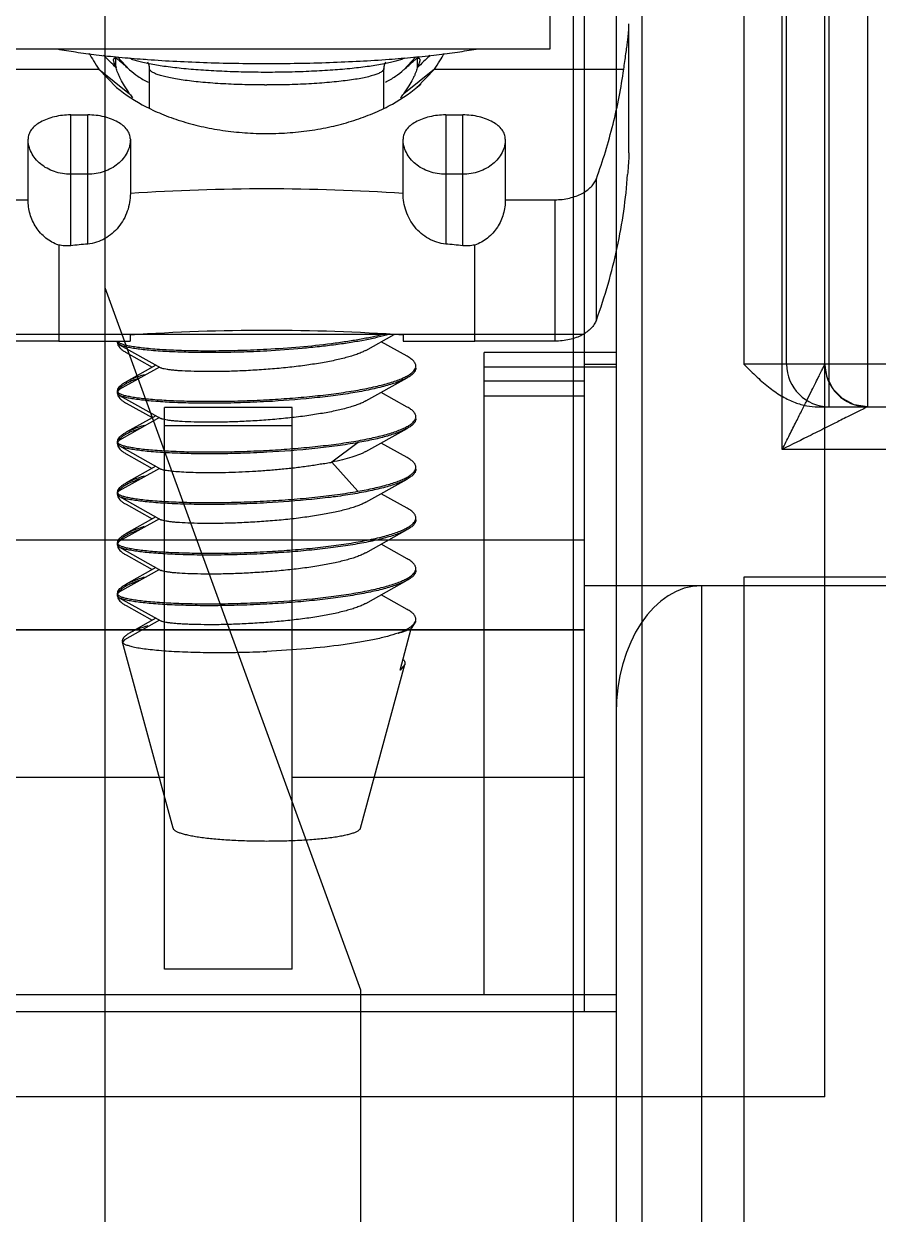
# Model space of a CAD drawing. Header units: millimetres. Extents: x 12 to 87, y 10 to 126.
# Drawn here: x 17.77 to 27.79, y 36.88 to 50.85 of the extents above; entities that cross this region are included whole.
import ezdxf

# ---------------------------------------------------------------- set-up
doc = ezdxf.new("R2010")
doc.units = ezdxf.units.MM
doc.header["$LTSCALE"] = 8.881126
doc.layers.get('0').update_dxf_attribs({"linetype": 'CONTINUOUS'})

msp = doc.modelspace()

# ---------------------------------------------------------------- linework, layer by layer
at = {"color": 7}
for p, q in [((23.943, 50.556), (23.943, 74.356)), ((24.343, 60.956), (24.343, 39.256)), ((27.168, 38.256), (27.168, 60.956)), ((24.718, 59.556), (24.718, 18.256)), ((26.218, 59.556), (26.218, 46.856)), ((26.718, 46.856), (26.718, 59.556)), ((18.718, 57.356), (18.718, 18.256)), ((25.018, 57.356), (25.018, 9.756)), ((26.668, 45.856), (26.668, 57.356)), ((27.218, 46.356), (27.218, 57.356)), ((27.668, 57.356), (27.668, 46.356)), ((24.218, 17.756), (24.218, 56.356)), ((24.868, 49.335), (24.868, 50.82)), ((16.193, 50.556), (23.943, 50.556)), ((18.851, 50.446), (18.833, 50.465)), ((18.847, 50.348), (18.848, 50.44)), ((18.867, 50.462), (19.01, 50.31)), ((19.17, 50.435), (19.175, 50.434)), ((19.187, 50.439), (19.192, 50.439)), ((22.369, 50.462), (22.226, 50.31)), ((22.384, 50.446), (22.403, 50.465)), ((22.388, 50.348), (22.388, 50.44)), ((16.428, 50.317), (18.648, 50.317)), ((18.648, 50.317), (19.01, 50.03)), ((18.648, 50.317), (18.856, 50.103)), ((19.243, 49.859), (19.243, 50.325)), ((21.993, 49.857), (21.993, 50.325)), ((22.588, 50.317), (22.226, 50.03)), ((22.38, 50.103), (22.588, 50.317)), ((22.588, 50.317), (24.808, 50.317)), ((22.426, 50.143), (22.38, 50.103)), ((18.318, 48.246), (18.318, 49.781)), ((18.318, 49.781), (18.518, 49.781)), ((18.518, 48.265), (18.518, 49.781)), ((22.718, 49.781), (22.718, 48.265)), ((22.718, 49.781), (22.918, 49.781)), ((22.918, 48.246), (22.918, 49.781)), ((17.818, 48.785), (17.818, 49.496)), ((19.018, 49.496), (19.018, 48.858)), ((22.218, 48.858), (22.218, 49.496)), ((23.418, 49.496), (23.418, 48.785)), ((18.518, 49.085), (18.318, 49.085)), ((22.918, 49.085), (22.718, 49.085)), ((24.486, 47.372), (24.486, 49.032)), ((17.237, 48.785), (17.818, 48.785)), ((23.418, 48.785), (23.999, 48.785)), ((23.999, 48.785), (23.999, 47.125)), ((18.177, 48.254), (18.177, 47.125)), ((23.059, 47.125), (23.059, 48.254)), ((18.718, 47.756), (21.718, 39.513)), ((24.343, 47.205), (15.993, 47.205)), ((18.177, 47.125), (17.237, 47.125)), ((18.868, 47.107), (18.868, 47.125)), ((18.889, 47.084), (18.868, 47.107)), ((18.889, 47.084), (19.376, 46.812)), ((19.018, 47.125), (19.018, 47.197)), ((21.78, 47.018), (22.112, 47.203)), ((22.267, 46.948), (21.96, 47.119)), ((22.218, 47.197), (22.218, 47.125)), ((23.999, 47.125), (23.059, 47.125)), ((18.969, 46.993), (19.276, 46.822)), ((23.168, 39.456), (23.168, 46.992)), ((24.718, 46.992), (23.168, 46.992)), ((19.36, 46.822), (18.888, 46.559)), ((19.318, 46.845), (18.969, 46.65)), ((23.168, 46.824), (24.718, 46.824)), ((24.718, 46.852), (24.343, 46.852)), ((41.118, 46.856), (26.218, 46.856)), ((21.78, 46.424), (22.267, 46.696)), ((18.888, 46.559), (18.868, 46.536)), ((18.868, 46.513), (18.868, 46.536)), ((22.267, 46.353), (21.96, 46.525)), ((24.343, 46.655), (23.168, 46.655)), ((18.889, 46.49), (18.868, 46.513)), ((18.889, 46.49), (19.376, 46.218)), ((18.969, 46.399), (19.276, 46.228)), ((23.168, 46.486), (24.343, 46.486)), ((19.318, 46.251), (18.969, 46.056)), ((19.418, 39.756), (19.418, 46.346)), ((20.918, 46.346), (19.418, 46.346)), ((20.918, 39.756), (20.918, 46.346)), ((27.084, 46.356), (40.252, 46.356)), ((19.36, 46.228), (18.889, 45.965)), ((19.418, 46.135), (20.918, 46.135)), ((21.78, 45.83), (22.267, 46.102)), ((18.889, 45.965), (18.868, 45.942)), ((18.884, 45.965), (18.883, 45.964)), ((18.888, 45.965), (18.888, 45.964)), ((18.868, 45.919), (18.868, 45.942)), ((18.889, 45.896), (18.868, 45.919)), ((18.889, 45.896), (19.376, 45.624)), ((21.69, 45.935), (21.383, 45.705)), ((22.267, 45.759), (21.96, 45.93)), ((36.418, 45.856), (26.668, 45.856)), ((18.969, 45.804), (19.276, 45.633)), ((21.383, 45.705), (21.689, 45.364)), ((19.36, 45.633), (18.888, 45.371)), ((19.318, 45.657), (18.969, 45.462)), ((21.78, 45.236), (22.267, 45.508)), ((18.888, 45.371), (18.868, 45.348)), ((18.868, 45.325), (18.868, 45.348)), ((18.889, 45.302), (18.868, 45.325)), ((18.889, 45.302), (19.376, 45.03)), ((22.267, 45.165), (21.96, 45.336)), ((18.969, 45.211), (19.276, 45.039)), ((19.36, 45.039), (18.888, 44.777)), ((19.318, 45.063), (18.969, 44.868)), ((21.78, 44.642), (22.267, 44.914)), ((15.993, 44.792), (24.343, 44.793)), ((24.343, 44.792), (15.993, 44.793)), ((18.888, 44.777), (18.868, 44.754)), ((18.868, 44.731), (18.868, 44.754)), ((18.889, 44.708), (18.868, 44.731)), ((18.884, 44.777), (18.883, 44.776)), ((18.888, 44.777), (18.888, 44.776)), ((18.889, 44.708), (19.376, 44.436)), ((22.267, 44.571), (21.96, 44.742)), ((18.969, 44.617), (19.276, 44.445)), ((19.36, 44.445), (18.889, 44.183)), ((19.318, 44.469), (18.969, 44.274)), ((21.78, 44.048), (22.267, 44.32)), ((26.218, 44.356), (26.218, 9.756)), ((40.218, 44.356), (26.218, 44.356)), ((18.889, 44.183), (18.868, 44.16)), ((18.868, 44.137), (18.868, 44.16)), ((18.884, 44.183), (18.883, 44.182)), ((18.888, 44.183), (18.888, 44.182)), ((22.267, 43.977), (21.96, 44.148)), ((35.918, 44.256), (24.343, 44.256)), ((25.718, 44.256), (25.718, 19.756)), ((18.888, 44.114), (18.868, 44.137)), ((18.888, 44.114), (19.376, 43.842)), ((18.969, 44.023), (19.276, 43.851)), ((19.318, 43.875), (19.019, 43.708)), ((24.343, 43.74), (15.993, 43.74)), ((15.993, 43.74), (24.343, 43.74)), ((19.36, 43.851), (18.949, 43.622)), ((22.183, 43.264), (22.312, 43.755)), ((22.368, 43.84), (22.312, 43.755)), ((18.949, 43.622), (18.927, 43.593)), ((19.519, 41.409), (18.927, 43.593)), ((21.717, 41.409), (22.238, 43.33)), ((22.238, 43.33), (22.183, 43.264)), ((19.418, 42.006), (15.993, 42.006)), ((24.343, 42.006), (20.918, 42.006)), ((20.918, 39.756), (19.418, 39.756)), ((24.718, 39.456), (15.618, 39.456)), ((21.718, 39.513), (21.718, 17.756)), ((24.718, 39.256), (15.618, 39.256)), ((27.168, 38.256), (11.918, 38.256))]:
    msp.add_line(p, q, dxfattribs=at)
msp.add_lwpolyline([(27.668, 46.356), (27.513, 46.38), (27.374, 46.451), (27.263, 46.562), (27.193, 46.701), (27.168, 46.856)], dxfattribs=at)
for centre, radius, start, end in [((-20.765, 10.557), 56.14, 45.1152, 45.3293), ((62.113, 10.444), 56.298, 134.6714, 134.885), ((19.908, 50.64), 1.086, 214.2063, 217.291), ((20.618, 59.91), 9.778, 269.8581, 270), ((21.335, 50.635), 1.077, 322.5195, 325.8077), ((20.59, 25.231), 23.127, 95.1408, 95.6385), ((20.649, 25.267), 23.091, 84.361, 84.8595), ((20.619, 23.71), 23.542, 90.0011, 93.8986), ((20.619, 23.756), 23.496, 86.0977, 90.002), ((18.497, 145.325), 98.201, 269.81336, 269.99739), ((18.526, 164.043), 116.919, 269.98331, 270.24102), ((22.71, 163.981), 116.857, 269.75873, 270.01659), ((22.775, 123.937), 76.813, 269.97695, 270.2122), ((27.218, 46.856), 0.5, 180, 270), ((27.668, 46.856), 0.5, 180, 270)]:
    msp.add_arc(centre, radius, start, end, dxfattribs=at)
for centre, major_axis, ratio, start_param, end_param in [((20.618, 39.368), (15, 0), 0.636294, 1.463926, 1.677666), ((25.718, 42.756), (0, 1.5), 0.666667, 0, 1.570796)]:
    msp.add_ellipse(centre, major_axis=major_axis, ratio=ratio, start_param=start_param, end_param=end_param, dxfattribs=at)
for points, knots in [([(24.868, 50.82), (24.868, 50.824), (24.868, 50.831), (24.867, 50.838), (24.867, 50.842), (24.866, 50.845), (24.865, 50.848), (24.864, 50.849), (24.863, 50.85), (24.862, 50.85)], [0, 0, 0, 0, 0.411993, 0.574613, 0.708749, 0.815179, 0.895572, 0.953861, 1, 1, 1, 1]), ([(24.808, 50.317), (24.816, 50.377), (24.828, 50.463), (24.843, 50.572), (24.852, 50.64), (24.859, 50.699), (24.864, 50.748), (24.867, 50.787), (24.868, 50.81), (24.868, 50.82)], [0, 0, 0, 0, 0.360137, 0.513988, 0.64952, 0.766256, 0.863783, 0.941774, 1, 1, 1, 1]), ([(18.16, 50.555), (18.232, 50.541), (18.384, 50.517), (18.626, 50.485), (18.891, 50.457), (19.075, 50.442), (19.17, 50.435)], [0, 0, 0, 0, 0.215722, 0.456072, 0.718455, 1, 1, 1, 1]), ([(18.534, 50.505), (18.55, 50.475), (18.587, 50.411), (18.626, 50.349), (18.648, 50.317)], [0, 0, 0, 0, 0.472439, 1, 1, 1, 1]), ([(18.848, 50.44), (18.843, 50.441), (18.838, 50.442), (18.83, 50.441), (18.826, 50.44), (18.822, 50.437), (18.82, 50.434), (18.818, 50.429), (18.818, 50.426), (18.818, 50.424)], [0, 0, 0, 0, 0.317782, 0.443993, 0.553591, 0.654054, 0.755556, 0.868343, 1, 1, 1, 1]), ([(18.851, 50.446), (18.851, 50.446), (18.849, 50.444), (18.848, 50.441), (18.848, 50.44)], [0, 0, 0, 0, 0.47734, 1, 1, 1, 1]), ([(18.851, 50.446), (18.853, 50.446), (18.855, 50.444), (18.862, 50.44), (18.872, 50.432), (18.887, 50.419), (18.906, 50.403), (18.928, 50.384), (18.963, 50.353), (18.991, 50.328), (19.01, 50.31)], [0, 0, 0, 0, 0.018812, 0.0439, 0.112754, 0.20603, 0.322821, 0.461928, 0.622105, 1, 1, 1, 1]), ([(18.999, 50.45), (19.014, 50.444), (19.048, 50.431), (19.103, 50.414), (19.168, 50.398), (19.272, 50.376), (19.422, 50.352), (19.624, 50.328), (19.85, 50.309), (20.095, 50.295), (20.353, 50.286), (20.529, 50.284), (20.618, 50.284)], [0, 0, 0, 0, 0.030082, 0.065701, 0.106759, 0.153087, 0.260566, 0.385782, 0.52582, 0.677334, 0.836693, 1, 1, 1, 1]), ([(19.175, 50.434), (19.289, 50.426), (19.522, 50.411), (20.003, 50.39), (20.37, 50.384), (20.618, 50.384)], [0, 0, 0, 0, 0.237198, 0.485296, 1, 1, 1, 1]), ([(20.618, 50.284), (20.707, 50.284), (20.883, 50.286), (21.141, 50.295), (21.386, 50.309), (21.612, 50.328), (21.814, 50.352), (21.964, 50.376), (22.068, 50.398), (22.133, 50.414), (22.188, 50.431), (22.222, 50.444), (22.237, 50.45)], [0, 0, 0, 0, 0.163296, 0.322645, 0.474153, 0.614189, 0.739406, 0.84689, 0.893223, 0.934286, 0.969911, 1, 1, 1, 1]), ([(20.618, 50.384), (20.864, 50.384), (21.229, 50.39), (21.708, 50.411), (21.94, 50.425), (22.053, 50.434)], [0, 0, 0, 0, 0.514517, 0.762641, 1, 1, 1, 1]), ([(22.053, 50.434), (22.149, 50.441), (22.336, 50.456), (22.604, 50.484), (22.848, 50.516), (23.003, 50.541), (23.076, 50.554)], [0, 0, 0, 0, 0.281696, 0.544171, 0.784489, 1, 1, 1, 1]), ([(22.226, 50.31), (22.247, 50.329), (22.276, 50.355), (22.313, 50.388), (22.334, 50.407), (22.352, 50.422), (22.366, 50.433), (22.376, 50.441), (22.382, 50.445), (22.384, 50.446)], [0, 0, 0, 0, 0.404613, 0.566112, 0.701559, 0.811827, 0.897798, 0.960252, 1, 1, 1, 1]), ([(22.388, 50.44), (22.388, 50.441), (22.387, 50.444), (22.385, 50.446), (22.384, 50.446)], [0, 0, 0, 0, 0.522664, 1, 1, 1, 1]), ([(22.418, 50.424), (22.418, 50.426), (22.418, 50.429), (22.416, 50.434), (22.414, 50.437), (22.41, 50.44), (22.406, 50.441), (22.398, 50.442), (22.392, 50.441), (22.388, 50.44)], [0, 0, 0, 0, 0.131655, 0.244439, 0.345939, 0.446401, 0.556002, 0.682217, 1, 1, 1, 1]), ([(22.588, 50.317), (22.609, 50.349), (22.649, 50.411), (22.686, 50.475), (22.702, 50.506)], [0, 0, 0, 0, 0.527579, 1, 1, 1, 1]), ([(18.818, 50.424), (18.818, 50.419), (18.82, 50.409), (18.826, 50.392), (18.835, 50.371), (18.843, 50.356), (18.848, 50.348)], [0, 0, 0, 0, 0.165997, 0.387423, 0.665957, 1, 1, 1, 1]), ([(18.848, 50.348), (18.848, 50.346), (18.849, 50.341), (18.851, 50.336), (18.851, 50.333)], [0, 0, 0, 0, 0.464035, 1, 1, 1, 1]), ([(19.01, 50.03), (18.99, 50.06), (18.953, 50.117), (18.912, 50.187), (18.886, 50.239), (18.871, 50.273), (18.859, 50.304), (18.854, 50.324), (18.851, 50.333)], [0, 0, 0, 0, 0.31547, 0.591116, 0.712027, 0.820758, 0.916834, 1, 1, 1, 1]), ([(19.01, 50.31), (19.041, 50.283), (19.11, 50.23), (19.185, 50.186), (19.226, 50.164)], [0, 0, 0, 0, 0.471018, 1, 1, 1, 1]), ([(19.243, 50.325), (19.243, 50.339), (19.24, 50.365), (19.23, 50.39), (19.225, 50.401)], [0, 0, 0, 0, 0.531465, 1, 1, 1, 1]), ([(20.594, 50.132), (20.505, 50.132), (20.332, 50.135), (20.12, 50.144), (19.957, 50.155), (19.844, 50.165), (19.738, 50.176), (19.64, 50.189), (19.552, 50.203), (19.473, 50.218), (19.405, 50.233), (19.349, 50.25), (19.309, 50.265), (19.284, 50.278), (19.269, 50.287), (19.258, 50.296), (19.249, 50.306), (19.244, 50.315), (19.243, 50.322), (19.243, 50.325)], [0, 0, 0, 0, 0.190585, 0.373506, 0.459984, 0.542077, 0.619033, 0.690165, 0.75485, 0.812536, 0.862765, 0.90519, 0.93963, 0.953875, 0.966192, 0.97669, 0.985564, 0.99315, 1, 1, 1, 1]), ([(21.993, 50.325), (21.993, 50.322), (21.992, 50.315), (21.986, 50.305), (21.978, 50.296), (21.966, 50.287), (21.951, 50.277), (21.925, 50.264), (21.885, 50.249), (21.827, 50.232), (21.758, 50.216), (21.678, 50.201), (21.587, 50.188), (21.488, 50.175), (21.38, 50.164), (21.264, 50.154), (21.099, 50.143), (20.883, 50.134), (20.707, 50.132), (20.618, 50.132)], [0, 0, 0, 0, 0.006811, 0.014369, 0.023232, 0.033737, 0.046076, 0.060357, 0.094907, 0.137479, 0.187882, 0.245751, 0.310616, 0.381908, 0.458987, 0.541147, 0.62762, 0.810233, 1, 1, 1, 1]), ([(22.011, 50.4), (22.005, 50.389), (21.996, 50.365), (21.993, 50.339), (21.993, 50.325)], [0, 0, 0, 0, 0.469603, 1, 1, 1, 1]), ([(22.01, 50.164), (22.05, 50.185), (22.126, 50.229), (22.195, 50.282), (22.225, 50.31)], [0, 0, 0, 0, 0.529063, 1, 1, 1, 1]), ([(22.384, 50.333), (22.382, 50.324), (22.377, 50.304), (22.365, 50.273), (22.35, 50.239), (22.324, 50.187), (22.283, 50.117), (22.246, 50.06), (22.225, 50.03)], [0, 0, 0, 0, 0.083167, 0.179242, 0.287975, 0.408888, 0.684533, 1, 1, 1, 1]), ([(22.384, 50.333), (22.385, 50.336), (22.387, 50.341), (22.388, 50.346), (22.388, 50.348)], [0, 0, 0, 0, 0.535981, 1, 1, 1, 1]), ([(22.388, 50.348), (22.393, 50.356), (22.401, 50.371), (22.41, 50.392), (22.416, 50.409), (22.418, 50.419), (22.418, 50.424)], [0, 0, 0, 0, 0.334041, 0.612576, 0.834004, 1, 1, 1, 1]), ([(24.486, 49.032), (24.562, 49.242), (24.692, 49.665), (24.777, 50.1), (24.808, 50.317)], [0, 0, 0, 0, 0.504277, 1, 1, 1, 1]), ([(18.856, 50.103), (18.963, 50.014), (19.146, 49.898), (19.414, 49.777), (19.64, 49.698), (19.881, 49.636), (20.135, 49.591), (20.395, 49.566), (20.66, 49.559), (20.924, 49.572), (21.183, 49.603), (21.433, 49.654), (21.669, 49.721), (21.89, 49.805), (22.15, 49.932), (22.325, 50.052), (22.426, 50.143)], [0, 0, 0, 0, 0.109027, 0.168762, 0.231579, 0.297036, 0.364559, 0.433475, 0.503041, 0.572482, 0.641031, 0.707964, 0.772636, 0.834513, 0.8932, 1, 1, 1, 1]), ([(18.318, 49.781), (18.285, 49.781), (18.221, 49.777), (18.128, 49.761), (18.042, 49.735), (17.966, 49.701), (17.903, 49.658), (17.855, 49.609), (17.83, 49.562), (17.82, 49.524), (17.818, 49.505), (17.818, 49.496)], [0, 0, 0, 0, 0.155806, 0.307636, 0.451723, 0.58509, 0.705763, 0.813385, 0.909854, 0.955397, 1, 1, 1, 1]), ([(19.018, 49.496), (19.018, 49.505), (19.016, 49.524), (19.006, 49.562), (18.981, 49.609), (18.933, 49.658), (18.87, 49.701), (18.794, 49.735), (18.708, 49.761), (18.615, 49.777), (18.551, 49.781), (18.518, 49.781)], [0, 0, 0, 0, 0.044603, 0.090146, 0.186615, 0.294237, 0.41491, 0.548277, 0.692364, 0.844194, 1, 1, 1, 1]), ([(22.718, 49.781), (22.685, 49.781), (22.621, 49.777), (22.528, 49.761), (22.442, 49.735), (22.366, 49.701), (22.303, 49.658), (22.255, 49.609), (22.23, 49.562), (22.22, 49.524), (22.218, 49.505), (22.218, 49.496)], [0, 0, 0, 0, 0.155806, 0.307636, 0.451723, 0.58509, 0.705763, 0.813385, 0.909854, 0.955397, 1, 1, 1, 1]), ([(23.418, 49.496), (23.418, 49.505), (23.416, 49.524), (23.406, 49.562), (23.381, 49.609), (23.333, 49.658), (23.27, 49.701), (23.194, 49.735), (23.108, 49.761), (23.015, 49.777), (22.951, 49.781), (22.918, 49.781)], [0, 0, 0, 0, 0.044603, 0.090146, 0.186615, 0.294237, 0.41491, 0.548277, 0.692364, 0.844194, 1, 1, 1, 1]), ([(18.318, 49.085), (18.285, 49.085), (18.22, 49.09), (18.126, 49.113), (18.04, 49.151), (17.963, 49.202), (17.901, 49.265), (17.854, 49.337), (17.825, 49.415), (17.818, 49.469), (17.818, 49.496)], [0, 0, 0, 0, 0.136634, 0.271634, 0.403469, 0.531104, 0.654017, 0.772392, 0.887204, 1, 1, 1, 1]), ([(19.018, 49.496), (19.018, 49.469), (19.011, 49.415), (18.982, 49.337), (18.935, 49.265), (18.872, 49.202), (18.796, 49.151), (18.709, 49.113), (18.616, 49.09), (18.551, 49.085), (18.518, 49.085)], [0, 0, 0, 0, 0.112796, 0.227608, 0.345983, 0.468896, 0.596531, 0.728366, 0.863366, 1, 1, 1, 1]), ([(22.718, 49.085), (22.685, 49.085), (22.62, 49.09), (22.526, 49.113), (22.44, 49.151), (22.363, 49.202), (22.301, 49.265), (22.254, 49.337), (22.225, 49.415), (22.218, 49.469), (22.218, 49.496)], [0, 0, 0, 0, 0.136634, 0.271634, 0.403469, 0.531104, 0.654017, 0.772392, 0.887204, 1, 1, 1, 1]), ([(23.418, 49.496), (23.418, 49.469), (23.411, 49.415), (23.382, 49.337), (23.335, 49.265), (23.272, 49.202), (23.196, 49.151), (23.109, 49.113), (23.016, 49.09), (22.951, 49.085), (22.918, 49.085)], [0, 0, 0, 0, 0.112796, 0.227608, 0.345983, 0.468896, 0.596531, 0.728366, 0.863366, 1, 1, 1, 1]), ([(24.868, 49.335), (24.868, 49.33), (24.868, 49.319), (24.867, 49.289), (24.864, 49.24), (24.859, 49.168), (24.855, 49.114), (24.853, 49.083)], [0, 0, 0, 0, 0.058483, 0.136646, 0.35095, 0.640132, 1, 1, 1, 1]), ([(24.486, 47.371), (24.537, 47.511), (24.628, 47.793), (24.736, 48.221), (24.812, 48.651), (24.843, 48.939), (24.853, 49.083)], [0, 0, 0, 0, 0.254077, 0.504922, 0.753294, 1, 1, 1, 1]), ([(23.999, 48.785), (24.057, 48.785), (24.142, 48.795), (24.248, 48.826), (24.318, 48.857), (24.378, 48.894), (24.426, 48.936), (24.463, 48.982), (24.48, 49.015), (24.486, 49.032)], [0, 0, 0, 0, 0.300319, 0.441598, 0.573451, 0.694756, 0.805447, 0.906558, 1, 1, 1, 1]), ([(18.177, 48.254), (18.149, 48.263), (18.097, 48.286), (18.025, 48.334), (17.962, 48.393), (17.91, 48.461), (17.869, 48.536), (17.83, 48.643), (17.818, 48.729), (17.818, 48.785)], [0, 0, 0, 0, 0.125649, 0.251201, 0.376488, 0.50157, 0.626515, 0.751265, 1, 1, 1, 1]), ([(19.018, 48.858), (19.018, 48.823), (19.012, 48.753), (18.985, 48.65), (18.942, 48.553), (18.882, 48.464), (18.808, 48.387), (18.72, 48.326), (18.623, 48.283), (18.553, 48.268), (18.518, 48.265)], [0, 0, 0, 0, 0.124349, 0.249066, 0.374074, 0.499355, 0.624774, 0.750172, 0.875347, 1, 1, 1, 1]), ([(22.718, 48.265), (22.683, 48.268), (22.613, 48.283), (22.515, 48.326), (22.428, 48.387), (22.354, 48.464), (22.294, 48.553), (22.251, 48.65), (22.224, 48.753), (22.218, 48.823), (22.218, 48.858)], [0, 0, 0, 0, 0.124672, 0.249852, 0.375233, 0.500634, 0.625904, 0.750907, 0.875637, 1, 1, 1, 1]), ([(23.418, 48.785), (23.418, 48.729), (23.406, 48.643), (23.367, 48.536), (23.326, 48.461), (23.274, 48.393), (23.211, 48.334), (23.139, 48.286), (23.086, 48.263), (23.059, 48.254)], [0, 0, 0, 0, 0.248751, 0.373524, 0.498462, 0.623558, 0.74884, 0.874361, 1, 1, 1, 1]), ([(18.318, 48.246), (18.294, 48.244), (18.247, 48.243), (18.2, 48.249), (18.177, 48.254)], [0, 0, 0, 0, 0.501073, 1, 1, 1, 1]), ([(23.059, 48.254), (23.036, 48.249), (22.989, 48.243), (22.942, 48.244), (22.918, 48.246)], [0, 0, 0, 0, 0.498927, 1, 1, 1, 1]), ([(24.486, 47.371), (24.48, 47.355), (24.463, 47.321), (24.426, 47.275), (24.378, 47.233), (24.318, 47.196), (24.248, 47.165), (24.142, 47.134), (24.057, 47.125), (23.999, 47.125)], [0, 0, 0, 0, 0.093414, 0.194524, 0.3052, 0.426542, 0.558404, 0.699688, 1, 1, 1, 1]), ([(18.868, 47.107), (18.868, 47.105), (18.868, 47.096), (18.871, 47.087), (18.873, 47.08)], [0, 0, 0, 0, 0.244584, 1, 1, 1, 1]), ([(18.869, 47.125), (18.871, 47.12), (18.876, 47.115), (18.886, 47.108), (18.892, 47.105), (18.895, 47.103)], [0, 0, 0, 0, 0.402726, 0.674499, 1, 1, 1, 1]), ([(18.873, 47.08), (18.877, 47.073), (18.886, 47.056), (18.907, 47.034), (18.936, 47.012), (18.957, 46.999), (18.969, 46.993)], [0, 0, 0, 0, 0.194536, 0.421794, 0.688997, 1, 1, 1, 1]), ([(20.618, 47.01), (20.515, 47.004), (20.313, 46.996), (20.017, 46.99), (19.74, 46.992), (19.491, 47), (19.304, 47.012), (19.174, 47.025), (19.093, 47.035), (19.023, 47.046), (18.967, 47.057), (18.928, 47.068), (18.903, 47.077), (18.893, 47.082), (18.889, 47.084)], [0, 0, 0, 0, 0.177612, 0.34954, 0.510509, 0.655576, 0.780325, 0.833877, 0.881008, 0.921379, 0.954743, 0.980936, 0.991348, 1, 1, 1, 1]), ([(18.895, 47.103), (18.9, 47.101), (18.911, 47.096), (18.937, 47.087), (18.978, 47.077), (19.036, 47.066), (19.107, 47.055), (19.189, 47.046), (19.319, 47.033), (19.505, 47.022), (19.752, 47.014), (20.026, 47.013), (20.318, 47.018), (20.517, 47.027), (20.618, 47.032)], [0, 0, 0, 0, 0.009409, 0.020537, 0.048017, 0.082485, 0.123765, 0.171538, 0.225461, 0.350305, 0.494703, 0.654292, 0.824437, 1, 1, 1, 1]), ([(20.618, 47.032), (20.748, 47.039), (21.001, 47.057), (21.311, 47.089), (21.545, 47.122), (21.704, 47.148), (21.85, 47.176), (21.942, 47.198), (21.986, 47.21)], [0, 0, 0, 0, 0.282493, 0.551716, 0.677206, 0.794661, 0.902694, 1, 1, 1, 1]), ([(22.054, 47.206), (22.011, 47.193), (21.918, 47.169), (21.769, 47.137), (21.604, 47.108), (21.424, 47.082), (21.233, 47.059), (20.963, 47.032), (20.757, 47.017), (20.618, 47.01)], [0, 0, 0, 0, 0.092934, 0.198124, 0.314248, 0.439777, 0.573003, 0.712078, 1, 1, 1, 1]), ([(21.78, 47.018), (21.766, 47.01), (21.736, 46.995), (21.686, 46.975), (21.629, 46.955), (21.539, 46.929), (21.413, 46.898), (21.245, 46.867), (21.06, 46.839), (20.863, 46.816), (20.66, 46.797), (20.455, 46.783), (20.255, 46.773), (20.065, 46.768), (19.89, 46.768), (19.735, 46.771), (19.62, 46.776), (19.541, 46.782), (19.493, 46.787), (19.452, 46.793), (19.419, 46.799), (19.397, 46.804), (19.384, 46.809), (19.379, 46.811), (19.376, 46.812)], [0, 0, 0, 0, 0.019349, 0.041496, 0.066362, 0.093833, 0.156026, 0.226727, 0.30411, 0.386218, 0.47089, 0.555862, 0.638887, 0.717746, 0.790284, 0.854623, 0.908982, 0.931964, 0.951964, 0.968852, 0.982508, 0.99287, 0.996831, 1, 1, 1, 1]), ([(22.368, 46.833), (22.368, 46.838), (22.367, 46.848), (22.362, 46.862), (22.354, 46.877), (22.338, 46.897), (22.309, 46.922), (22.282, 46.939), (22.267, 46.948)], [0, 0, 0, 0, 0.091719, 0.18763, 0.291308, 0.405534, 0.672814, 1, 1, 1, 1]), ([(22.368, 46.81), (22.368, 46.805), (22.367, 46.795), (22.362, 46.781), (22.354, 46.766), (22.338, 46.746), (22.309, 46.721), (22.282, 46.704), (22.267, 46.696)], [0, 0, 0, 0, 0.091671, 0.187487, 0.291059, 0.405225, 0.672651, 1, 1, 1, 1]), ([(22.276, 46.723), (22.288, 46.73), (22.309, 46.744), (22.342, 46.771), (22.36, 46.797), (22.365, 46.814)], [0, 0, 0, 0, 0.313937, 0.581686, 1, 1, 1, 1]), ([(22.365, 46.814), (22.366, 46.816), (22.367, 46.822), (22.368, 46.828), (22.368, 46.833)], [0, 0, 0, 0, 0.254447, 1, 1, 1, 1]), ([(26.218, 46.856), (26.269, 46.804), (26.367, 46.706), (26.517, 46.575), (26.666, 46.474), (26.811, 46.404), (26.95, 46.364), (27.041, 46.356), (27.084, 46.356)], [0, 0, 0, 0, 0.211804, 0.405224, 0.57982, 0.735614, 0.874749, 1, 1, 1, 1]), ([(26.668, 45.856), (26.697, 45.913), (26.751, 46.022), (26.829, 46.177), (26.898, 46.315), (26.959, 46.437), (27.012, 46.544), (27.058, 46.635), (27.096, 46.712), (27.126, 46.769), (27.149, 46.821), (27.159, 46.833), (27.168, 46.859), (27.168, 46.856)], [0, 0, 0, 0, 0.172924, 0.327549, 0.465024, 0.586572, 0.693011, 0.784507, 0.860985, 0.922077, 0.965949, 0.991844, 1, 1, 1, 1]), ([(19.122, 46.693), (19.092, 46.682), (19.036, 46.662), (18.983, 46.636), (18.96, 46.623)], [0, 0, 0, 0, 0.548418, 1, 1, 1, 1]), ([(18.969, 46.65), (18.983, 46.658), (19.014, 46.674), (19.085, 46.704), (19.144, 46.723), (19.185, 46.735)], [0, 0, 0, 0, 0.208758, 0.44529, 1, 1, 1, 1]), ([(20.618, 46.438), (20.708, 46.443), (20.887, 46.455), (21.15, 46.478), (21.4, 46.507), (21.631, 46.54), (21.809, 46.574), (21.937, 46.603), (22.022, 46.625), (22.099, 46.648), (22.167, 46.672), (22.225, 46.696), (22.26, 46.714), (22.276, 46.723)], [0, 0, 0, 0, 0.160716, 0.317841, 0.467645, 0.606745, 0.731924, 0.7884, 0.84044, 0.887804, 0.930277, 0.967686, 1, 1, 1, 1]), ([(22.267, 46.696), (22.251, 46.687), (22.215, 46.669), (22.155, 46.645), (22.087, 46.622), (21.979, 46.59), (21.825, 46.554), (21.62, 46.516), (21.391, 46.483), (21.055, 46.445), (20.795, 46.425), (20.618, 46.416)], [0, 0, 0, 0, 0.033135, 0.071238, 0.114257, 0.162053, 0.271123, 0.396345, 0.535057, 0.684179, 1, 1, 1, 1]), ([(18.868, 46.536), (18.868, 46.538), (18.868, 46.547), (18.871, 46.556), (18.873, 46.563)], [0, 0, 0, 0, 0.244576, 1, 1, 1, 1]), ([(18.868, 46.536), (18.868, 46.533), (18.869, 46.528), (18.875, 46.522), (18.884, 46.515), (18.891, 46.511), (18.895, 46.509)], [0, 0, 0, 0, 0.174529, 0.386769, 0.658499, 1, 1, 1, 1]), ([(18.873, 46.563), (18.877, 46.57), (18.886, 46.587), (18.907, 46.609), (18.935, 46.63), (18.957, 46.644), (18.969, 46.65)], [0, 0, 0, 0, 0.194717, 0.42189, 0.68888, 1, 1, 1, 1]), ([(18.894, 46.572), (18.893, 46.571), (18.89, 46.567), (18.886, 46.562), (18.884, 46.559)], [0, 0, 0, 0, 0.259258, 1, 1, 1, 1]), ([(18.96, 46.623), (18.947, 46.615), (18.924, 46.6), (18.903, 46.582), (18.894, 46.572)], [0, 0, 0, 0, 0.545121, 1, 1, 1, 1]), ([(18.868, 46.513), (18.868, 46.511), (18.868, 46.502), (18.871, 46.493), (18.873, 46.486)], [0, 0, 0, 0, 0.244552, 1, 1, 1, 1]), ([(18.873, 46.486), (18.877, 46.478), (18.886, 46.462), (18.907, 46.44), (18.935, 46.419), (18.957, 46.405), (18.969, 46.399)], [0, 0, 0, 0, 0.194675, 0.422, 0.68916, 1, 1, 1, 1]), ([(20.618, 46.416), (20.515, 46.41), (20.313, 46.402), (20.017, 46.396), (19.74, 46.398), (19.491, 46.406), (19.304, 46.418), (19.174, 46.431), (19.093, 46.441), (19.024, 46.452), (18.967, 46.463), (18.928, 46.474), (18.903, 46.483), (18.893, 46.488), (18.889, 46.49)], [0, 0, 0, 0, 0.17759, 0.3495, 0.510454, 0.655514, 0.780264, 0.83382, 0.880957, 0.921338, 0.954713, 0.98092, 0.99134, 1, 1, 1, 1]), ([(18.895, 46.509), (18.9, 46.507), (18.911, 46.502), (18.937, 46.493), (18.978, 46.483), (19.036, 46.472), (19.107, 46.461), (19.189, 46.452), (19.319, 46.439), (19.505, 46.428), (19.752, 46.42), (20.026, 46.419), (20.318, 46.424), (20.517, 46.433), (20.618, 46.438)], [0, 0, 0, 0, 0.009389, 0.020506, 0.048015, 0.082517, 0.123775, 0.171509, 0.225423, 0.35032, 0.494676, 0.6543, 0.824441, 1, 1, 1, 1]), ([(21.78, 46.424), (21.766, 46.416), (21.736, 46.401), (21.686, 46.381), (21.629, 46.361), (21.54, 46.335), (21.413, 46.304), (21.245, 46.273), (21.061, 46.245), (20.864, 46.222), (20.66, 46.203), (20.456, 46.189), (20.256, 46.179), (20.065, 46.174), (19.89, 46.174), (19.735, 46.177), (19.62, 46.182), (19.541, 46.188), (19.493, 46.193), (19.452, 46.199), (19.419, 46.205), (19.397, 46.21), (19.384, 46.215), (19.379, 46.217), (19.376, 46.218)], [0, 0, 0, 0, 0.019335, 0.04145, 0.066307, 0.093783, 0.155961, 0.226629, 0.304011, 0.386093, 0.470754, 0.555729, 0.638741, 0.717603, 0.790162, 0.854492, 0.908902, 0.93189, 0.951885, 0.968776, 0.982462, 0.992862, 0.996829, 1, 1, 1, 1]), ([(22.368, 46.239), (22.368, 46.244), (22.367, 46.254), (22.362, 46.268), (22.354, 46.283), (22.338, 46.303), (22.309, 46.328), (22.282, 46.345), (22.267, 46.353)], [0, 0, 0, 0, 0.091774, 0.187676, 0.29127, 0.405369, 0.672511, 1, 1, 1, 1]), ([(22.365, 46.22), (22.366, 46.222), (22.367, 46.228), (22.368, 46.234), (22.368, 46.239)], [0, 0, 0, 0, 0.254348, 1, 1, 1, 1]), ([(27.668, 46.356), (27.658, 46.356), (27.629, 46.33), (27.564, 46.307), (27.489, 46.267), (27.41, 46.227), (27.318, 46.181), (27.183, 46.112), (26.96, 46.001), (26.781, 45.912), (26.668, 45.856)], [0, 0, 0, 0, 0.026226, 0.094185, 0.188331, 0.252834, 0.333385, 0.461589, 0.661372, 1, 1, 1, 1]), ([(18.969, 46.056), (18.983, 46.064), (19.014, 46.08), (19.085, 46.109), (19.144, 46.129), (19.185, 46.141)], [0, 0, 0, 0, 0.208781, 0.445223, 1, 1, 1, 1]), ([(20.618, 45.844), (20.708, 45.849), (20.887, 45.861), (21.15, 45.884), (21.4, 45.913), (21.631, 45.946), (21.838, 45.985), (21.992, 46.022), (22.099, 46.054), (22.167, 46.078), (22.225, 46.102), (22.26, 46.12), (22.276, 46.129)], [0, 0, 0, 0, 0.16076, 0.317892, 0.467739, 0.606867, 0.732004, 0.840546, 0.887905, 0.930325, 0.967688, 1, 1, 1, 1]), ([(22.267, 46.102), (22.252, 46.093), (22.219, 46.077), (22.165, 46.055), (22.103, 46.033), (22.006, 46.003), (21.868, 45.969), (21.752, 45.947), (21.689, 45.936)], [0, 0, 0, 0, 0.085199, 0.182352, 0.291331, 0.411874, 0.685944, 1, 1, 1, 1]), ([(22.368, 46.216), (22.368, 46.211), (22.367, 46.201), (22.362, 46.187), (22.354, 46.172), (22.338, 46.152), (22.309, 46.127), (22.282, 46.11), (22.267, 46.102)], [0, 0, 0, 0, 0.091724, 0.187589, 0.291201, 0.405379, 0.672749, 1, 1, 1, 1]), ([(22.276, 46.129), (22.288, 46.136), (22.309, 46.15), (22.336, 46.172), (22.355, 46.195), (22.363, 46.212), (22.365, 46.22)], [0, 0, 0, 0, 0.313116, 0.580113, 0.805911, 1, 1, 1, 1]), ([(18.868, 45.942), (18.868, 45.944), (18.868, 45.953), (18.871, 45.962), (18.873, 45.969)], [0, 0, 0, 0, 0.244616, 1, 1, 1, 1]), ([(18.873, 45.969), (18.877, 45.977), (18.886, 45.993), (18.907, 46.015), (18.935, 46.036), (18.957, 46.05), (18.969, 46.056)], [0, 0, 0, 0, 0.19453, 0.421608, 0.688813, 1, 1, 1, 1]), ([(18.894, 45.978), (18.893, 45.977), (18.89, 45.973), (18.886, 45.968), (18.884, 45.965)], [0, 0, 0, 0, 0.259067, 1, 1, 1, 1]), ([(18.96, 46.029), (18.947, 46.021), (18.923, 46.006), (18.903, 45.988), (18.894, 45.978)], [0, 0, 0, 0, 0.545141, 1, 1, 1, 1]), ([(19.123, 46.099), (19.092, 46.088), (19.036, 46.068), (18.983, 46.042), (18.96, 46.029)], [0, 0, 0, 0, 0.54858, 1, 1, 1, 1]), ([(18.868, 45.942), (18.868, 45.939), (18.869, 45.934), (18.875, 45.928), (18.884, 45.921), (18.891, 45.917), (18.895, 45.915)], [0, 0, 0, 0, 0.174662, 0.386698, 0.65825, 1, 1, 1, 1]), ([(18.868, 45.919), (18.868, 45.917), (18.868, 45.908), (18.871, 45.899), (18.873, 45.892)], [0, 0, 0, 0, 0.244575, 1, 1, 1, 1]), ([(18.873, 45.892), (18.877, 45.884), (18.886, 45.868), (18.907, 45.846), (18.936, 45.824), (18.957, 45.811), (18.969, 45.804)], [0, 0, 0, 0, 0.194525, 0.42178, 0.688985, 1, 1, 1, 1]), ([(20.618, 45.822), (20.515, 45.816), (20.313, 45.808), (20.017, 45.802), (19.74, 45.804), (19.491, 45.812), (19.304, 45.824), (19.174, 45.837), (19.093, 45.847), (19.023, 45.858), (18.967, 45.869), (18.927, 45.88), (18.903, 45.889), (18.893, 45.894), (18.889, 45.896)], [0, 0, 0, 0, 0.177626, 0.349566, 0.510543, 0.655615, 0.780364, 0.833913, 0.88104, 0.921406, 0.954762, 0.980946, 0.991353, 1, 1, 1, 1]), ([(18.895, 45.915), (18.9, 45.913), (18.911, 45.908), (18.937, 45.899), (18.978, 45.889), (19.037, 45.878), (19.107, 45.867), (19.189, 45.857), (19.319, 45.845), (19.505, 45.834), (19.752, 45.826), (20.026, 45.825), (20.318, 45.83), (20.517, 45.839), (20.618, 45.844)], [0, 0, 0, 0, 0.009395, 0.020537, 0.04809, 0.082574, 0.123794, 0.171516, 0.225472, 0.350358, 0.494687, 0.654332, 0.824438, 1, 1, 1, 1]), ([(21.689, 45.936), (21.609, 45.921), (21.441, 45.896), (21.084, 45.853), (20.807, 45.832), (20.618, 45.822)], [0, 0, 0, 0, 0.226642, 0.47319, 1, 1, 1, 1]), ([(21.78, 45.83), (21.769, 45.824), (21.745, 45.812), (21.691, 45.789), (21.612, 45.761), (21.503, 45.731), (21.425, 45.714), (21.383, 45.705)], [0, 0, 0, 0, 0.089835, 0.19017, 0.421939, 0.693261, 1, 1, 1, 1]), ([(21.383, 45.705), (21.374, 45.701), (21.352, 45.695), (21.318, 45.69), (21.282, 45.686), (21.246, 45.681), (21.21, 45.674), (21.161, 45.666), (21.098, 45.657), (21.021, 45.647), (20.942, 45.637), (20.861, 45.628), (20.78, 45.62), (20.698, 45.613), (20.588, 45.604), (20.452, 45.595), (20.291, 45.587), (20.136, 45.582), (19.989, 45.58), (19.853, 45.58), (19.731, 45.583), (19.624, 45.588), (19.545, 45.594), (19.491, 45.6), (19.458, 45.604), (19.43, 45.608), (19.407, 45.613), (19.39, 45.618), (19.38, 45.622), (19.376, 45.624)], [0, 0, 0, 0, 0.015631, 0.033108, 0.05138, 0.069479, 0.08747, 0.105652, 0.143232, 0.181935, 0.221352, 0.261446, 0.302033, 0.342923, 0.383956, 0.465742, 0.545997, 0.623371, 0.696497, 0.764143, 0.825179, 0.878529, 0.923298, 0.942235, 0.958769, 0.972846, 0.984413, 0.993449, 1, 1, 1, 1]), ([(22.368, 45.645), (22.368, 45.65), (22.367, 45.66), (22.362, 45.674), (22.354, 45.689), (22.338, 45.709), (22.309, 45.734), (22.282, 45.751), (22.267, 45.759)], [0, 0, 0, 0, 0.09169, 0.187464, 0.290933, 0.404985, 0.672437, 1, 1, 1, 1]), ([(18.969, 45.462), (18.983, 45.47), (19.014, 45.486), (19.086, 45.515), (19.144, 45.535), (19.185, 45.547)], [0, 0, 0, 0, 0.208731, 0.445282, 1, 1, 1, 1]), ([(22.368, 45.622), (22.368, 45.617), (22.367, 45.607), (22.362, 45.593), (22.354, 45.578), (22.338, 45.558), (22.309, 45.533), (22.282, 45.516), (22.267, 45.507)], [0, 0, 0, 0, 0.091653, 0.187457, 0.291022, 0.405184, 0.672619, 1, 1, 1, 1]), ([(22.276, 45.535), (22.288, 45.542), (22.309, 45.556), (22.336, 45.579), (22.356, 45.602), (22.363, 45.619), (22.366, 45.627)], [0, 0, 0, 0, 0.314064, 0.580993, 0.806181, 1, 1, 1, 1]), ([(22.366, 45.627), (22.366, 45.628), (22.367, 45.634), (22.368, 45.64), (22.368, 45.645)], [0, 0, 0, 0, 0.253934, 1, 1, 1, 1]), ([(18.873, 45.374), (18.877, 45.382), (18.886, 45.398), (18.907, 45.421), (18.935, 45.442), (18.957, 45.456), (18.969, 45.462)], [0, 0, 0, 0, 0.194741, 0.421972, 0.688978, 1, 1, 1, 1]), ([(18.96, 45.435), (18.947, 45.427), (18.924, 45.412), (18.903, 45.394), (18.894, 45.384)], [0, 0, 0, 0, 0.545232, 1, 1, 1, 1]), ([(19.123, 45.505), (19.092, 45.494), (19.036, 45.474), (18.983, 45.448), (18.96, 45.435)], [0, 0, 0, 0, 0.548484, 1, 1, 1, 1]), ([(22.267, 45.507), (22.25, 45.498), (22.215, 45.481), (22.155, 45.457), (22.087, 45.434), (21.979, 45.402), (21.825, 45.366), (21.62, 45.328), (21.391, 45.295), (21.055, 45.257), (20.795, 45.237), (20.618, 45.228)], [0, 0, 0, 0, 0.033143, 0.071252, 0.114277, 0.162077, 0.271152, 0.396373, 0.535082, 0.684198, 1, 1, 1, 1]), ([(21.689, 45.364), (21.753, 45.375), (21.872, 45.399), (22.014, 45.434), (22.112, 45.464), (22.175, 45.487), (22.229, 45.51), (22.261, 45.527), (22.276, 45.535)], [0, 0, 0, 0, 0.316784, 0.591957, 0.712261, 0.820469, 0.916398, 1, 1, 1, 1]), ([(18.868, 45.348), (18.868, 45.35), (18.868, 45.359), (18.871, 45.368), (18.873, 45.374)], [0, 0, 0, 0, 0.244557, 1, 1, 1, 1]), ([(18.868, 45.348), (18.868, 45.345), (18.869, 45.34), (18.875, 45.334), (18.884, 45.327), (18.891, 45.323), (18.895, 45.321)], [0, 0, 0, 0, 0.174425, 0.386664, 0.658459, 1, 1, 1, 1]), ([(18.868, 45.325), (18.868, 45.323), (18.868, 45.314), (18.871, 45.305), (18.873, 45.298)], [0, 0, 0, 0, 0.244542, 1, 1, 1, 1]), ([(18.873, 45.298), (18.877, 45.29), (18.886, 45.274), (18.907, 45.252), (18.935, 45.23), (18.957, 45.217), (18.969, 45.211)], [0, 0, 0, 0, 0.194656, 0.421976, 0.689143, 1, 1, 1, 1]), ([(18.894, 45.384), (18.893, 45.383), (18.89, 45.379), (18.886, 45.374), (18.884, 45.371)], [0, 0, 0, 0, 0.259194, 1, 1, 1, 1]), ([(20.618, 45.228), (20.515, 45.222), (20.313, 45.214), (20.017, 45.208), (19.74, 45.21), (19.491, 45.218), (19.304, 45.23), (19.174, 45.243), (19.093, 45.253), (19.024, 45.264), (18.967, 45.275), (18.928, 45.286), (18.903, 45.295), (18.893, 45.3), (18.889, 45.302)], [0, 0, 0, 0, 0.177591, 0.3495, 0.510453, 0.655514, 0.780264, 0.83382, 0.880958, 0.921339, 0.954714, 0.980921, 0.99134, 1, 1, 1, 1]), ([(18.895, 45.321), (18.9, 45.319), (18.911, 45.314), (18.937, 45.305), (18.978, 45.295), (19.036, 45.284), (19.107, 45.273), (19.189, 45.263), (19.319, 45.251), (19.505, 45.24), (19.752, 45.232), (20.026, 45.231), (20.318, 45.236), (20.517, 45.245), (20.618, 45.25)], [0, 0, 0, 0, 0.009393, 0.02051, 0.048004, 0.082501, 0.123769, 0.171514, 0.225425, 0.350311, 0.49468, 0.654293, 0.82444, 1, 1, 1, 1]), ([(20.618, 45.25), (20.714, 45.255), (20.903, 45.268), (21.179, 45.293), (21.441, 45.324), (21.609, 45.35), (21.689, 45.364)], [0, 0, 0, 0, 0.266765, 0.526847, 0.773335, 1, 1, 1, 1]), ([(21.78, 45.236), (21.766, 45.228), (21.736, 45.213), (21.686, 45.193), (21.629, 45.173), (21.54, 45.147), (21.413, 45.116), (21.245, 45.085), (21.06, 45.057), (20.864, 45.033), (20.66, 45.015), (20.456, 45.001), (20.255, 44.991), (20.065, 44.986), (19.89, 44.986), (19.735, 44.989), (19.62, 44.994), (19.541, 45), (19.493, 45.005), (19.452, 45.011), (19.419, 45.016), (19.397, 45.022), (19.384, 45.026), (19.379, 45.029), (19.376, 45.03)], [0, 0, 0, 0, 0.019355, 0.041458, 0.066302, 0.093784, 0.155991, 0.226654, 0.304042, 0.386134, 0.470795, 0.55577, 0.638786, 0.717642, 0.790203, 0.854527, 0.908929, 0.931914, 0.951908, 0.96881, 0.982491, 0.992868, 0.996829, 1, 1, 1, 1]), ([(22.368, 45.051), (22.368, 45.055), (22.367, 45.065), (22.362, 45.08), (22.354, 45.095), (22.338, 45.115), (22.309, 45.14), (22.282, 45.157), (22.267, 45.165)], [0, 0, 0, 0, 0.091778, 0.187702, 0.291334, 0.405473, 0.672617, 1, 1, 1, 1]), ([(22.368, 45.028), (22.368, 45.023), (22.367, 45.013), (22.362, 44.999), (22.354, 44.984), (22.338, 44.964), (22.309, 44.939), (22.282, 44.922), (22.267, 44.914)], [0, 0, 0, 0, 0.091711, 0.187561, 0.291156, 0.405331, 0.672732, 1, 1, 1, 1]), ([(22.276, 44.941), (22.288, 44.948), (22.309, 44.962), (22.336, 44.984), (22.355, 45.007), (22.363, 45.024), (22.365, 45.032)], [0, 0, 0, 0, 0.313044, 0.580015, 0.805877, 1, 1, 1, 1]), ([(22.365, 45.032), (22.366, 45.033), (22.367, 45.04), (22.368, 45.046), (22.368, 45.051)], [0, 0, 0, 0, 0.254347, 1, 1, 1, 1]), ([(18.873, 44.78), (18.877, 44.788), (18.886, 44.804), (18.907, 44.827), (18.935, 44.848), (18.957, 44.862), (18.969, 44.868)], [0, 0, 0, 0, 0.194586, 0.421657, 0.688763, 1, 1, 1, 1]), ([(19.123, 44.911), (19.092, 44.9), (19.036, 44.88), (18.983, 44.854), (18.96, 44.841)], [0, 0, 0, 0, 0.548599, 1, 1, 1, 1]), ([(18.969, 44.868), (18.983, 44.876), (19.014, 44.891), (19.085, 44.921), (19.144, 44.94), (19.185, 44.953)], [0, 0, 0, 0, 0.20879, 0.445265, 1, 1, 1, 1]), ([(20.618, 44.656), (20.708, 44.661), (20.887, 44.673), (21.15, 44.696), (21.4, 44.725), (21.631, 44.758), (21.809, 44.792), (21.938, 44.821), (22.023, 44.843), (22.099, 44.866), (22.167, 44.89), (22.225, 44.914), (22.26, 44.932), (22.276, 44.941)], [0, 0, 0, 0, 0.160751, 0.317884, 0.467717, 0.606841, 0.731985, 0.788471, 0.840525, 0.887888, 0.930326, 0.967693, 1, 1, 1, 1]), ([(22.267, 44.914), (22.251, 44.905), (22.215, 44.887), (22.156, 44.863), (22.087, 44.84), (21.98, 44.808), (21.826, 44.772), (21.62, 44.734), (21.391, 44.701), (21.144, 44.673), (20.884, 44.65), (20.707, 44.639), (20.618, 44.634)], [0, 0, 0, 0, 0.033117, 0.071203, 0.114209, 0.161994, 0.271049, 0.396267, 0.534985, 0.68412, 0.840329, 1, 1, 1, 1]), ([(18.868, 44.754), (18.868, 44.756), (18.868, 44.765), (18.871, 44.774), (18.873, 44.78)], [0, 0, 0, 0, 0.244611, 1, 1, 1, 1]), ([(18.868, 44.754), (18.868, 44.751), (18.869, 44.746), (18.875, 44.739), (18.884, 44.733), (18.891, 44.729), (18.895, 44.727)], [0, 0, 0, 0, 0.174667, 0.386795, 0.658387, 1, 1, 1, 1]), ([(18.868, 44.731), (18.868, 44.729), (18.868, 44.72), (18.871, 44.711), (18.873, 44.704)], [0, 0, 0, 0, 0.244571, 1, 1, 1, 1]), ([(18.873, 44.704), (18.877, 44.696), (18.886, 44.68), (18.907, 44.658), (18.935, 44.637), (18.957, 44.623), (18.969, 44.617)], [0, 0, 0, 0, 0.194702, 0.422031, 0.689181, 1, 1, 1, 1]), ([(18.894, 44.79), (18.893, 44.789), (18.89, 44.785), (18.886, 44.78), (18.884, 44.777)], [0, 0, 0, 0, 0.259158, 1, 1, 1, 1]), ([(20.618, 44.634), (20.515, 44.628), (20.313, 44.62), (20.017, 44.614), (19.74, 44.616), (19.491, 44.624), (19.304, 44.636), (19.174, 44.649), (19.093, 44.659), (19.023, 44.67), (18.967, 44.681), (18.927, 44.692), (18.903, 44.701), (18.893, 44.706), (18.889, 44.708)], [0, 0, 0, 0, 0.177618, 0.349551, 0.510524, 0.655594, 0.780342, 0.833893, 0.881022, 0.921391, 0.954752, 0.98094, 0.99135, 1, 1, 1, 1]), ([(18.96, 44.841), (18.947, 44.833), (18.923, 44.818), (18.903, 44.799), (18.894, 44.79)], [0, 0, 0, 0, 0.545076, 1, 1, 1, 1]), ([(18.895, 44.727), (18.9, 44.725), (18.911, 44.72), (18.937, 44.711), (18.978, 44.701), (19.036, 44.69), (19.107, 44.679), (19.189, 44.669), (19.319, 44.657), (19.505, 44.646), (19.752, 44.638), (20.026, 44.637), (20.318, 44.642), (20.517, 44.651), (20.618, 44.656)], [0, 0, 0, 0, 0.009389, 0.02052, 0.048066, 0.082559, 0.123789, 0.171509, 0.22545, 0.350346, 0.494678, 0.654321, 0.82444, 1, 1, 1, 1]), ([(21.78, 44.642), (21.766, 44.634), (21.736, 44.619), (21.686, 44.599), (21.629, 44.579), (21.54, 44.553), (21.413, 44.522), (21.246, 44.49), (21.061, 44.463), (20.864, 44.439), (20.661, 44.421), (20.456, 44.407), (20.256, 44.397), (20.066, 44.392), (19.89, 44.392), (19.735, 44.395), (19.62, 44.4), (19.541, 44.406), (19.493, 44.411), (19.452, 44.417), (19.42, 44.422), (19.397, 44.428), (19.384, 44.432), (19.379, 44.435), (19.376, 44.436)], [0, 0, 0, 0, 0.019332, 0.041431, 0.066266, 0.093736, 0.155914, 0.226562, 0.303945, 0.386029, 0.470686, 0.555665, 0.638699, 0.717546, 0.790141, 0.854463, 0.908883, 0.931884, 0.951874, 0.968761, 0.982449, 0.992856, 0.996829, 1, 1, 1, 1]), ([(22.368, 44.457), (22.368, 44.461), (22.367, 44.471), (22.362, 44.486), (22.354, 44.501), (22.338, 44.521), (22.309, 44.546), (22.282, 44.563), (22.267, 44.571)], [0, 0, 0, 0, 0.091722, 0.187536, 0.291033, 0.405077, 0.672411, 1, 1, 1, 1]), ([(22.368, 44.434), (22.368, 44.429), (22.367, 44.419), (22.362, 44.405), (22.354, 44.39), (22.338, 44.37), (22.309, 44.345), (22.282, 44.328), (22.267, 44.32)], [0, 0, 0, 0, 0.091734, 0.187603, 0.29121, 0.405388, 0.672776, 1, 1, 1, 1]), ([(22.276, 44.347), (22.288, 44.354), (22.309, 44.368), (22.336, 44.39), (22.355, 44.413), (22.363, 44.43), (22.365, 44.438)], [0, 0, 0, 0, 0.313357, 0.580316, 0.805881, 1, 1, 1, 1]), ([(22.365, 44.438), (22.366, 44.439), (22.367, 44.446), (22.368, 44.452), (22.368, 44.457)], [0, 0, 0, 0, 0.254342, 1, 1, 1, 1]), ([(19.123, 44.317), (19.092, 44.306), (19.036, 44.286), (18.983, 44.26), (18.96, 44.247)], [0, 0, 0, 0, 0.548543, 1, 1, 1, 1]), ([(18.969, 44.274), (18.983, 44.282), (19.014, 44.297), (19.086, 44.327), (19.144, 44.347), (19.185, 44.359)], [0, 0, 0, 0, 0.208707, 0.445052, 1, 1, 1, 1]), ([(20.618, 44.062), (20.797, 44.072), (21.06, 44.091), (21.4, 44.13), (21.631, 44.164), (21.809, 44.198), (21.938, 44.227), (22.023, 44.249), (22.099, 44.272), (22.167, 44.296), (22.225, 44.32), (22.261, 44.338), (22.276, 44.347)], [0, 0, 0, 0, 0.317869, 0.467743, 0.606855, 0.731994, 0.788507, 0.840573, 0.887906, 0.930299, 0.96767, 1, 1, 1, 1]), ([(22.267, 44.32), (22.251, 44.311), (22.215, 44.293), (22.156, 44.269), (22.087, 44.246), (21.98, 44.214), (21.826, 44.178), (21.62, 44.14), (21.391, 44.107), (21.144, 44.079), (20.884, 44.056), (20.707, 44.044), (20.618, 44.04)], [0, 0, 0, 0, 0.033106, 0.071184, 0.114182, 0.161962, 0.27101, 0.396227, 0.53495, 0.684094, 0.840315, 1, 1, 1, 1]), ([(18.868, 44.16), (18.868, 44.162), (18.868, 44.171), (18.871, 44.18), (18.873, 44.187)], [0, 0, 0, 0, 0.244641, 1, 1, 1, 1]), ([(18.868, 44.16), (18.868, 44.157), (18.869, 44.152), (18.875, 44.145), (18.884, 44.139), (18.891, 44.135), (18.895, 44.133)], [0, 0, 0, 0, 0.174469, 0.386198, 0.657711, 1, 1, 1, 1]), ([(18.873, 44.187), (18.88, 44.204), (18.901, 44.228), (18.935, 44.254), (18.957, 44.268), (18.969, 44.274)], [0, 0, 0, 0, 0.420184, 0.688208, 1, 1, 1, 1]), ([(18.894, 44.196), (18.893, 44.195), (18.89, 44.191), (18.886, 44.186), (18.884, 44.183)], [0, 0, 0, 0, 0.259063, 1, 1, 1, 1]), ([(18.96, 44.247), (18.947, 44.239), (18.924, 44.224), (18.903, 44.205), (18.894, 44.196)], [0, 0, 0, 0, 0.545145, 1, 1, 1, 1]), ([(18.868, 44.137), (18.868, 44.135), (18.868, 44.126), (18.871, 44.117), (18.873, 44.11)], [0, 0, 0, 0, 0.244636, 1, 1, 1, 1]), ([(18.873, 44.11), (18.877, 44.102), (18.886, 44.086), (18.907, 44.064), (18.935, 44.042), (18.957, 44.029), (18.969, 44.023)], [0, 0, 0, 0, 0.194598, 0.421863, 0.68904, 1, 1, 1, 1]), ([(20.618, 44.04), (20.515, 44.034), (20.313, 44.026), (20.017, 44.02), (19.74, 44.022), (19.49, 44.03), (19.303, 44.042), (19.173, 44.055), (19.092, 44.065), (19.023, 44.076), (18.966, 44.087), (18.927, 44.098), (18.903, 44.107), (18.893, 44.112), (18.888, 44.114)], [0, 0, 0, 0, 0.177685, 0.349677, 0.510694, 0.655786, 0.780531, 0.834069, 0.881177, 0.921518, 0.954843, 0.980988, 0.991374, 1, 1, 1, 1]), ([(18.895, 44.133), (18.9, 44.131), (18.911, 44.126), (18.937, 44.117), (18.978, 44.107), (19.037, 44.096), (19.107, 44.085), (19.189, 44.075), (19.319, 44.063), (19.505, 44.052), (19.753, 44.044), (20.026, 44.043), (20.318, 44.048), (20.517, 44.057), (20.618, 44.062)], [0, 0, 0, 0, 0.00942, 0.020579, 0.04813, 0.082589, 0.123796, 0.171547, 0.225522, 0.35037, 0.494715, 0.654347, 0.824434, 1, 1, 1, 1]), ([(21.78, 44.048), (21.766, 44.04), (21.736, 44.025), (21.686, 44.005), (21.629, 43.985), (21.54, 43.959), (21.413, 43.928), (21.246, 43.896), (21.061, 43.869), (20.864, 43.845), (20.66, 43.827), (20.456, 43.813), (20.256, 43.803), (20.065, 43.798), (19.89, 43.798), (19.756, 43.8), (19.659, 43.804), (19.597, 43.808), (19.541, 43.812), (19.493, 43.817), (19.452, 43.823), (19.419, 43.828), (19.397, 43.834), (19.384, 43.838), (19.378, 43.841), (19.376, 43.842)], [0, 0, 0, 0, 0.019314, 0.041407, 0.066247, 0.093723, 0.155895, 0.22656, 0.30396, 0.38607, 0.470752, 0.555754, 0.638808, 0.71767, 0.790267, 0.8546, 0.883112, 0.90897, 0.93199, 0.951979, 0.968831, 0.982475, 0.992863, 0.996833, 1, 1, 1, 1]), ([(22.368, 43.863), (22.368, 43.867), (22.367, 43.877), (22.362, 43.892), (22.354, 43.907), (22.338, 43.927), (22.309, 43.952), (22.282, 43.969), (22.267, 43.977)], [0, 0, 0, 0, 0.091616, 0.187323, 0.290795, 0.404968, 0.672584, 1, 1, 1, 1]), ([(19.019, 43.708), (19.033, 43.716), (19.062, 43.73), (19.131, 43.759), (19.188, 43.777), (19.228, 43.789)], [0, 0, 0, 0, 0.20713, 0.443051, 1, 1, 1, 1]), ([(22.162, 43.7), (22.178, 43.707), (22.208, 43.719), (22.25, 43.738), (22.286, 43.758), (22.307, 43.773), (22.317, 43.78)], [0, 0, 0, 0, 0.295993, 0.561226, 0.795708, 1, 1, 1, 1]), ([(22.162, 43.7), (22.191, 43.708), (22.232, 43.72), (22.282, 43.74), (22.303, 43.749), (22.312, 43.755)], [0, 0, 0, 0, 0.565562, 0.799155, 1, 1, 1, 1]), ([(22.317, 43.78), (22.32, 43.783), (22.332, 43.793), (22.342, 43.804), (22.349, 43.813)], [0, 0, 0, 0, 0.273092, 1, 1, 1, 1]), ([(22.349, 43.813), (22.355, 43.82), (22.364, 43.836), (22.368, 43.854), (22.368, 43.863)], [0, 0, 0, 0, 0.529187, 1, 1, 1, 1]), ([(18.927, 43.602), (18.927, 43.603), (18.927, 43.611), (18.928, 43.619), (18.93, 43.625)], [0, 0, 0, 0, 0.245986, 1, 1, 1, 1]), ([(18.927, 43.593), (18.928, 43.59), (18.931, 43.585), (18.94, 43.577), (18.952, 43.57), (18.968, 43.563), (18.988, 43.556), (19.011, 43.549), (19.038, 43.542), (19.082, 43.532), (19.145, 43.522), (19.231, 43.51), (19.33, 43.5), (19.485, 43.487), (19.703, 43.477), (19.988, 43.471), (20.297, 43.473), (20.51, 43.48), (20.618, 43.485)], [0, 0, 0, 0, 0.004997, 0.011395, 0.019597, 0.029783, 0.042029, 0.05636, 0.072782, 0.091279, 0.134368, 0.185316, 0.243688, 0.308983, 0.457938, 0.626866, 0.809716, 1, 1, 1, 1]), ([(18.93, 43.625), (18.931, 43.628), (18.937, 43.64), (18.944, 43.65), (18.951, 43.658)], [0, 0, 0, 0, 0.229792, 1, 1, 1, 1]), ([(18.951, 43.658), (18.96, 43.667), (18.981, 43.686), (19.005, 43.701), (19.019, 43.708)], [0, 0, 0, 0, 0.450941, 1, 1, 1, 1]), ([(22.162, 43.7), (22.121, 43.686), (22.028, 43.658), (21.877, 43.623), (21.703, 43.59), (21.436, 43.55), (21.073, 43.511), (20.773, 43.492), (20.618, 43.485)], [0, 0, 0, 0, 0.084672, 0.1846, 0.298252, 0.423831, 0.702065, 1, 1, 1, 1]), ([(22.223, 43.391), (22.23, 43.382), (22.238, 43.367), (22.24, 43.345), (22.239, 43.335), (22.238, 43.33)], [0, 0, 0, 0, 0.524766, 0.761926, 1, 1, 1, 1]), ([(19.519, 41.409), (19.52, 41.403), (19.526, 41.395), (19.536, 41.386), (19.552, 41.376), (19.578, 41.363), (19.617, 41.35), (19.664, 41.337), (19.721, 41.325), (19.785, 41.313), (19.886, 41.298), (20.027, 41.283), (20.212, 41.27), (20.411, 41.262), (20.548, 41.26), (20.618, 41.26)], [0, 0, 0, 0, 0.015385, 0.025205, 0.03674, 0.065353, 0.101637, 0.145573, 0.19692, 0.255321, 0.320301, 0.467766, 0.634221, 0.813776, 1, 1, 1, 1]), ([(20.618, 41.26), (20.688, 41.26), (20.825, 41.262), (21.024, 41.27), (21.209, 41.283), (21.35, 41.298), (21.451, 41.313), (21.515, 41.325), (21.572, 41.337), (21.619, 41.35), (21.658, 41.363), (21.684, 41.376), (21.7, 41.386), (21.71, 41.395), (21.716, 41.403), (21.717, 41.409)], [0, 0, 0, 0, 0.186222, 0.365774, 0.532228, 0.679693, 0.744674, 0.803076, 0.854424, 0.898361, 0.934646, 0.96326, 0.974795, 0.984615, 1, 1, 1, 1])]:
    msp.add_open_spline(points, degree=3, knots=knots, dxfattribs=at)

doc.saveas('drawing.dxf')
